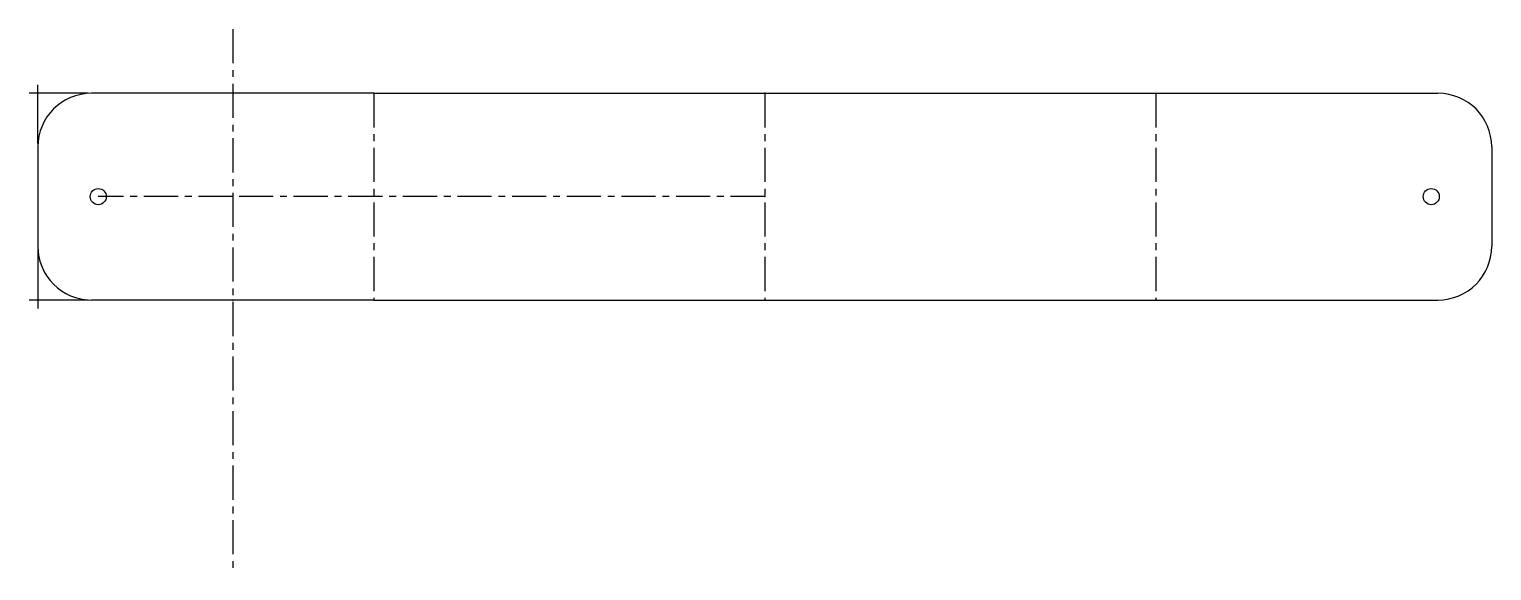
# Model space of a CAD drawing. Header units: millimetres. Extents: x -274 to 270, y -139 to 62.
import ezdxf

# ---------------------------------------------------------------- set-up
doc = ezdxf.new("R2010")
doc.units = ezdxf.units.MM
doc.header["$PDSIZE"] = -1
doc.linetypes.add('CENTERX2', pattern=[20.32, 12.7, -2.54, 2.54, -2.54])

msp = doc.modelspace()

# ---------------------------------------------------------------- linework, layer by layer
at = {"color": 7, "linetype": 'CENTERX2'}
for p, q in [((-197.95, 62.36), (-197.95, -139.36)), ((-145.45, 38.5), (-145.45, -38.5)), ((0, 38.5), (0, -38.5)), ((145.45, 38.5), (145.45, -38.5)), ((145.45, 38.5), (145.45, -38.5)), ((-197.95, 0), (-247.95, 0)), ((0, 0), (-197.95, 0))]:
    msp.add_line(p, q, dxfattribs=at)
at = {"color": 7, "linetype": 'Continuous'}
for p, q in [((-251.72, 38.5), (-273.62, 38.5)), ((-270.45, 19.77), (-270.45, 41.67)), ((-145.45, 38.5), (-250.45, 38.5)), ((-145.45, 38.5), (145.45, 38.5)), ((145.45, 38.5), (250.45, 38.5)), ((-270.45, 18.5), (-270.45, -18.5)), ((270.45, 18.5), (270.45, -18.5)), ((-270.45, -19.77), (-270.45, -41.67)), ((-251.72, -38.5), (-273.62, -38.5)), ((-145.45, -38.5), (-250.45, -38.5)), ((-145.45, -38.5), (145.45, -38.5)), ((145.45, -38.5), (250.45, -38.5))]:
    msp.add_line(p, q, dxfattribs=at)
for centre in [(-247.95, 0), (247.95, 0)]:
    msp.add_circle(centre, 3, dxfattribs=at)
for centre, start, end in [((-250.45, 18.5), 90, 180), ((250.45, 18.5), 0, 90), ((-250.45, -18.5), 180, 270), ((250.45, -18.5), 270, 0)]:
    msp.add_arc(centre, 20, start, end, dxfattribs=at)
for p in [(0, 38.5), (0, 0), (-197.95, -38.5), (0, -38.5)]:
    msp.add_point(p, dxfattribs=at)

doc.saveas('drawing.dxf')
